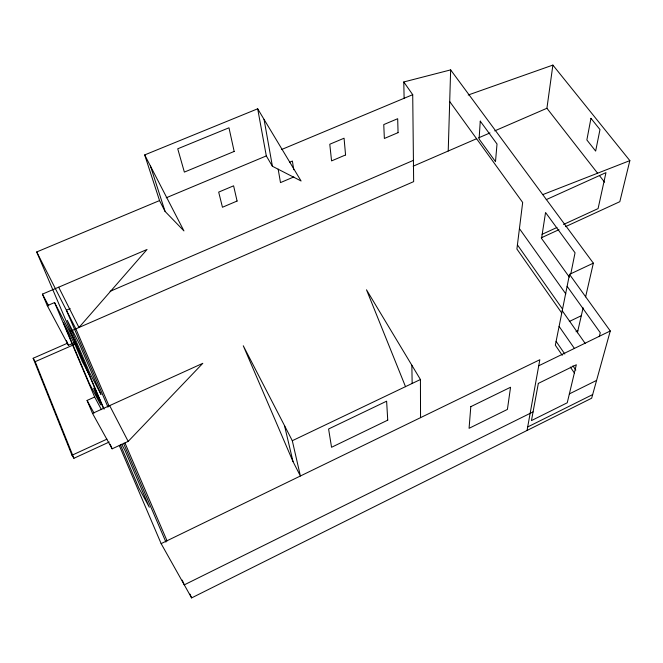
<?xml version="1.0" encoding="UTF-8"?>
<svg xmlns="http://www.w3.org/2000/svg" width="663" height="663" viewBox="0 0 663 663"><rect width="100%" height="100%" fill="white"/><g stroke="black" fill="none" stroke-linecap="round" stroke-linejoin="round"><path stroke-width="0.99" d="M448.221 151.015L450.649 69.888L403.784 81.972L404.115 98.447M597.628 173.258L546.917 108.276L552.884 65.09L468.194 95.016M527.052 430.461L539.823 359.736L161.134 543.619L119.282 445.511M450.649 69.888L593.344 263.145L569.5 274.366L555.337 345.191L562.257 355.285M570.785 273.935L575.045 252.794L545.55 212.508L541.547 238.431L569.376 277.142M577.398 332.785L583.125 307.781M585.62 296.867L593.344 263.145M552.884 65.09L629.85 160.62L619.822 201.685L565.547 226.647M599.261 336.647L600.288 332.743L567.114 286.292M569.5 274.366L610.275 330.961L591.661 398.206L191.599 597.91L161.134 543.619M92.513 413.389L112.13 448.818L128.191 441.392L202.803 363.324L92.513 413.389L87.077 400.435L94.66 397.013L101.431 409.659M527.682 426.972L592.664 394.576M533.069 411.897L184.281 584.865L182.242 580.108M569.368 393.888L596.592 380.396M538.729 365.785L610.275 330.961M576.031 331.724L577.838 330.854M569.277 321.497L581.31 315.712M292.308 440.713L243.271 345.771L293.005 461.572L300.389 476.001L292.308 440.713L420.425 379.509L366.498 289.806L405.532 386.711M541.223 237.835L559 229.655M74.389 342.672L68.413 345.29L67.527 343.194L33.15 358.26L71.985 455.241L106.95 439.146M71.985 455.241L73.916 458.29L109.229 442.014M542.044 234.337L556.986 227.475M563.525 224.475L598.084 208.596L605.974 172.62L546.246 199.638M33.15 358.26L35.189 361.666L75.234 344.089M70.51 331.185L413.654 181.637L412.717 94.685L403.784 81.972M413.132 166.214L476.689 138.683M478.587 137.863L489.974 132.931M494.722 130.876L546.917 108.276M70.187 308.577L66.383 310.226L107.994 407.157M110.116 291.33L413.422 160.347M58.675 287.195L78.972 327.497L147.029 249.487L42.44 294.123L47.288 305.668L54.557 302.552L75.242 342.29M293.825 176.938L280.482 182.607L278.162 169.106M289.665 162.186L292.4 161.034L293.734 169.753M103.469 408.449L36.705 251.957L159.543 200.582L144.691 154.918L257.683 108.798L301.077 180.982L272.402 166.264L266.311 155.921L257.683 108.798M166.214 197.789L266.311 155.921M281.518 149.556L412.717 94.685M542.773 194.615L629.85 160.62M159.543 200.582L165.087 211.431L183.941 230.906L144.691 154.918M599.534 175.695L604.606 182.192M449.705 101.555L522.676 202.464L516.9 249.023L561.644 312.878M519.427 228.619L565.837 293.941M517.413 244.862L562.439 308.933M562.232 310.723L585.272 343.55M559.1 326.387L574.332 348.324M556.1 341.354L564.81 354.025M572.931 365.86L575.832 370.078M570.329 367.07L574.365 372.962M87.077 400.435L94.013 413.024M121.685 444.243L125.05 450.575L149.324 507.228L138.857 487.976L120.401 444.798M47.288 305.668L68.413 345.29M99.823 399.897L93.616 388.17L100.726 404.869L89.165 383.164L63.383 322.458L75.449 345.531L82.237 361.476L88.577 373.542M42.44 294.123L48.73 305.95M74.355 340.202L104.108 409.162M109.652 405.615L128.191 441.392M36.705 251.957L75.93 328.972L109.039 405.947M124.984 443.008L167.076 540.892M189.966 594.114L191.599 597.91M123.492 443.265L165.924 542.102M54.557 302.552L94.66 397.013M66.383 340.475L67.145 342.29M110.191 444.235L112.13 448.818M35.189 361.666L73.916 458.29M150.46 166.082L165.087 211.431M284.51 425.605L293.005 461.572M264.065 119.406L272.402 166.264M411.856 365.255L412.154 383.595M420.425 379.509L420.549 417.657M480.261 121.147L479.092 139.031L495.493 161.656L497.018 144.004L480.261 121.147M470.805 406.659L469.072 428.315L507.41 409.419L510.551 387.25L470.805 406.659M538.339 383.388L531.461 420.591L567.246 402.781L576.321 364.758L538.339 383.388M590.957 118.329L586.863 139.959L595.647 151.081L599.982 129.575L590.957 118.329M387.739 420.151L331.55 447.285L328.591 428.986L386.62 401.19L387.739 420.151M237.089 201.038L222.461 207.254L218.682 192.104L233.6 185.822L237.089 201.038M345.564 154.951L331.566 160.902L329.776 144.236L344.064 138.219L345.564 154.951M398.065 132.65L384.366 138.476L383.753 124.586L397.684 118.71L398.065 132.65M234.172 151.446L184.364 172.098L177.734 148.785L228.975 127.793L234.172 151.446M100.933 394.286L89.323 372.067L67.22 320.345L79.27 343.724L100.933 394.286"/></g></svg>
